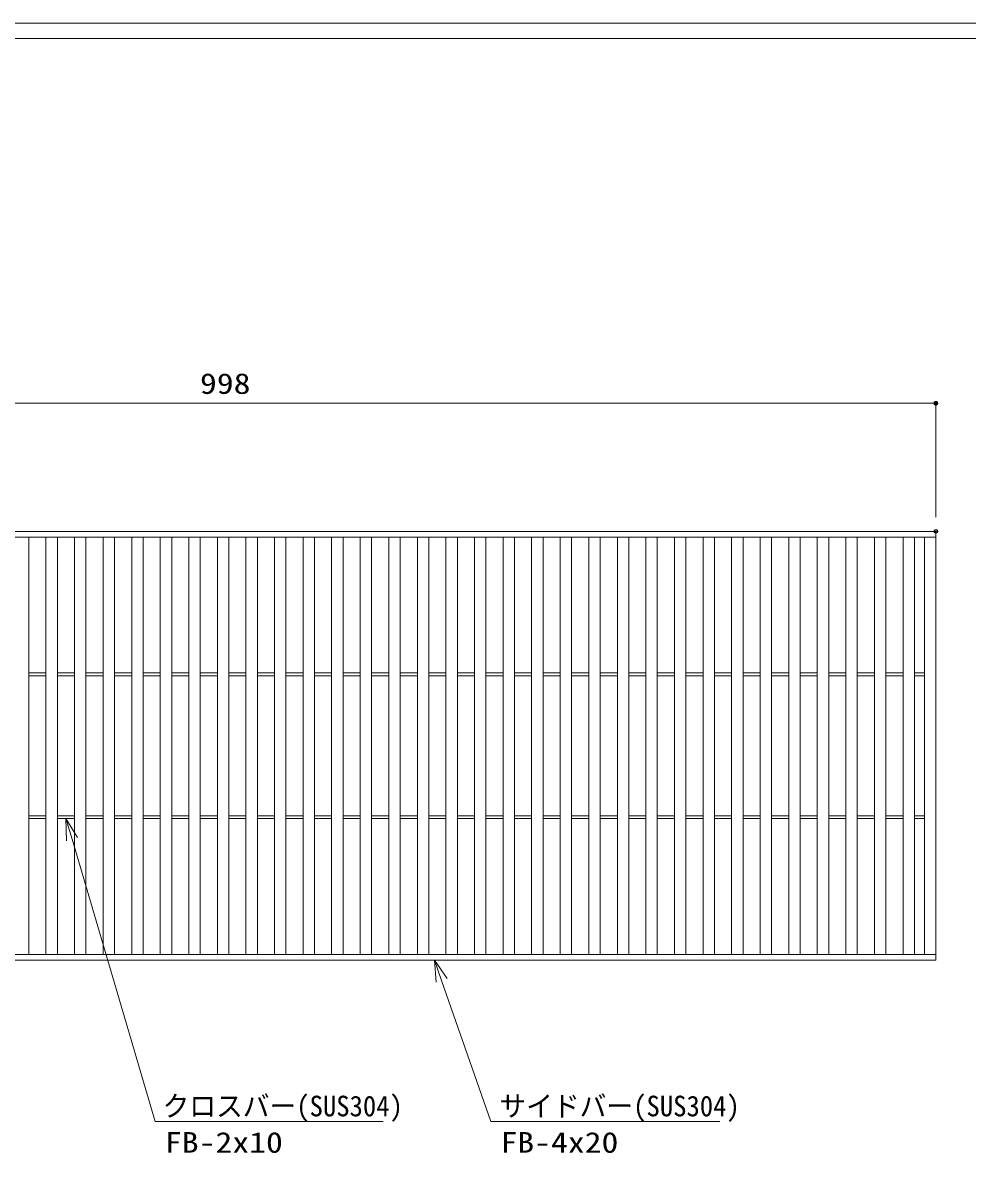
# Model space of a CAD drawing. Units: millimetres on the paper. Extents: x -216 to 216, y -153 to 153.
# Drawn here: x -64.7 to 67.6, y -9.4 to 152.6 of the extents above; entities that cross this region are included whole.
import ezdxf
from ezdxf.enums import TextEntityAlignment as Align

# ---------------------------------------------------------------- set-up
doc = ezdxf.new("R2010")
doc.units = ezdxf.units.MM
doc.header["$PDMODE"] = 32
doc.header["$PDSIZE"] = 0.5
for name, color, linetype, lineweight in [('0-0_A1FRAME', 1, 'Continuous', 9), ('0-2_寸法', 4, 'Continuous', 9), ('0-3_0', 7, 'Continuous', 9), ('0-5_蓋', 3, 'Continuous', 9)]:
    doc.layers.add(name, color=color, linetype=linetype, lineweight=lineweight)
doc.layers.add('0-4_Defpoints', color=7, linetype='Continuous')
doc.styles.add('ＭＳ ゴシック', font='')
doc.styles.get('ＭＳ ゴシック').set_extended_font_data('MS Gothic')

# ---------------------------------------------------------------- blocks, each defined once
blk = doc.blocks.new('_Dot')
at = {"layer": '0-3_0'}
for p, q in [((-0.5, 0), (-1, 0)), ((0.489, 0.1), (-0.489, 0.1)), ((0.399, 0.3), (-0.399, 0.3)), ((0.458, -0.199), (-0.458, -0.199)), ((0.3, -0.399), (-0.3, -0.399))]:
    blk.add_line(p, q, dxfattribs=at)
for points in [[(0.5, 0), (0.496, 0.063), (0.484, 0.124), (0.465, 0.184), (0.438, 0.241), (0.405, 0.294), (0.364, 0.342), (0.319, 0.385), (0.268, 0.422), (0.213, 0.452), (0.155, 0.476), (0.094, 0.491), (0.031, 0.499), (-0.031, 0.499), (-0.094, 0.491), (-0.155, 0.476), (-0.213, 0.452), (-0.268, 0.422), (-0.319, 0.385), (-0.364, 0.342), (-0.405, 0.294), (-0.438, 0.241), (-0.465, 0.184), (-0.484, 0.124), (-0.496, 0.063), (-0.5, 0), (0, 0)], [(-0.5, 0), (-0.496, -0.063), (-0.484, -0.124), (-0.465, -0.184), (-0.438, -0.241), (-0.405, -0.294), (-0.364, -0.342), (-0.319, -0.385), (-0.268, -0.422), (-0.213, -0.452), (-0.155, -0.476), (-0.094, -0.491), (-0.031, -0.499), (0.031, -0.499), (0.094, -0.491), (0.155, -0.476), (0.213, -0.452), (0.268, -0.422), (0.319, -0.385), (0.364, -0.342), (0.405, -0.294), (0.438, -0.241), (0.465, -0.184), (0.484, -0.124), (0.496, -0.063), (0.5, 0), (0, 0)]]:
    blk.add_lwpolyline(points, close=True, dxfattribs=at)
blk = doc.blocks.new('MLeader4')
at = {"layer": '0-2_寸法'}
for p, q in [((-58.652, 41.316), (-57.803, 38.439)), ((-45.796, -1.058), (-14.25, -1.058))]:
    blk.add_line(p, q, dxfattribs=at)
for points in [[(-58.574, 38.211), (-58.652, 41.316), (-57.032, 38.666)], [(-57.803, 38.439), (-46.156, -1.058), (-45.796, -1.058)]]:
    blk.add_lwpolyline(points, dxfattribs=at)
at = {"layer": '0-2_寸法', "style": 'ＭＳ ゴシック'}
for s, width, p in [('クロスバー(SUS304)', 0.95, (-45.13, -1.213)), ('FB-2x10', 1.2, (-44.796, -6.304))]:
    blk.add_text(s, height=2.889, dxfattribs=dict(at, width=width)).set_placement(p, align=Align.BOTTOM_LEFT)
blk = doc.blocks.new('MLeader5')
at = {"layer": '0-2_寸法'}
for p, q in [((-7.043, 21.516), (-6.056, 18.683)), ((1.184, -1.058), (32.922, -1.058))]:
    blk.add_line(p, q, dxfattribs=at)
for points in [[(-6.815, 18.419), (-7.043, 21.516), (-5.297, 18.948)], [(-6.056, 18.683), (0.824, -1.058), (1.184, -1.058)]]:
    blk.add_lwpolyline(points, dxfattribs=at)
at = {"layer": '0-2_寸法', "style": 'ＭＳ ゴシック'}
for s, width, p in [('サイドバー(SUS304)', 0.95, (2.042, -1.213)), ('FB-4x20', 1.2, (2.184, -6.304))]:
    blk.add_text(s, height=2.889, dxfattribs=dict(at, width=width)).set_placement(p, align=Align.BOTTOM_LEFT)

msp = doc.modelspace()

# ---------------------------------------------------------------- linework, layer by layer
at = {"layer": '0-0_A1FRAME'}
msp.add_lwpolyline([(-215.332, 152.642), (-215.332, -152.65), (215.329, -152.65), (215.329, 152.642)], close=True, dxfattribs=at)
msp.add_lwpolyline([(199.523, -150.495), (199.523, 150.487), (-209.584, 150.487)], dxfattribs=at)
at = {"layer": '0-2_寸法'}
for p, q in [((-135.952, 99.449), (62.648, 99.449)), ((63.148, 83.516), (63.148, 99.449))]:
    msp.add_line(p, q, dxfattribs=at)
at = {"layer": '0-4_Defpoints'}
for p in [(63.148, 99.449), (63.148, 81.516)]:
    msp.add_point(p, dxfattribs=at)
at = {"layer": '0-5_蓋'}
for p, q in [((-136.452, 81.516), (63.148, 81.516)), ((63.148, 21.516), (63.148, 81.516)), ((-136.452, 80.716), (63.148, 80.716)), ((-63.852, 22.316), (-63.852, 80.716)), ((-61.452, 22.316), (-61.452, 80.716)), ((-59.852, 22.316), (-59.852, 80.716)), ((-57.452, 22.316), (-57.452, 80.716)), ((-55.852, 22.316), (-55.852, 80.716)), ((-53.452, 22.316), (-53.452, 80.716)), ((-51.852, 22.316), (-51.852, 80.716)), ((-49.452, 22.316), (-49.452, 80.716)), ((-47.852, 22.316), (-47.852, 80.716)), ((-45.452, 22.316), (-45.452, 80.716)), ((-43.852, 22.316), (-43.852, 80.716)), ((-41.452, 22.316), (-41.452, 80.716)), ((-39.852, 22.316), (-39.852, 80.716)), ((-37.452, 22.316), (-37.452, 80.716)), ((-35.852, 22.316), (-35.852, 80.716)), ((-33.452, 22.316), (-33.452, 80.716)), ((-31.852, 22.316), (-31.852, 80.716)), ((-29.452, 22.316), (-29.452, 80.716)), ((-27.852, 22.316), (-27.852, 80.716)), ((-25.452, 22.316), (-25.452, 80.716)), ((-23.852, 22.316), (-23.852, 80.716)), ((-21.452, 22.316), (-21.452, 80.716)), ((-19.852, 22.316), (-19.852, 80.716)), ((-17.452, 22.316), (-17.452, 80.716)), ((-15.852, 22.316), (-15.852, 80.716)), ((-13.452, 22.316), (-13.452, 80.716)), ((-11.852, 22.316), (-11.852, 80.716)), ((-9.452, 22.316), (-9.452, 80.716)), ((-7.852, 22.316), (-7.852, 80.716)), ((-5.452, 22.316), (-5.452, 80.716)), ((-3.852, 22.316), (-3.852, 80.716)), ((-1.452, 22.316), (-1.452, 80.716)), ((0.148, 22.316), (0.148, 80.716)), ((2.548, 22.316), (2.548, 80.716)), ((4.148, 22.316), (4.148, 80.716)), ((6.548, 22.316), (6.548, 80.716)), ((8.148, 22.316), (8.148, 80.716)), ((10.548, 22.316), (10.548, 80.716)), ((12.148, 22.316), (12.148, 80.716)), ((14.548, 22.316), (14.548, 80.716)), ((16.148, 22.316), (16.148, 80.716)), ((18.548, 22.316), (18.548, 80.716)), ((20.148, 22.316), (20.148, 80.716)), ((22.548, 22.316), (22.548, 80.716)), ((24.148, 22.316), (24.148, 80.716)), ((26.548, 22.316), (26.548, 80.716)), ((28.148, 22.316), (28.148, 80.716)), ((30.548, 22.316), (30.548, 80.716)), ((32.148, 22.316), (32.148, 80.716)), ((34.548, 22.316), (34.548, 80.716)), ((36.148, 22.316), (36.148, 80.716)), ((38.548, 22.316), (38.548, 80.716)), ((40.148, 22.316), (40.148, 80.716)), ((42.548, 22.316), (42.548, 80.716)), ((44.148, 22.316), (44.148, 80.716)), ((46.548, 22.316), (46.548, 80.716)), ((48.148, 22.316), (48.148, 80.716)), ((50.548, 22.316), (50.548, 80.716)), ((52.148, 22.316), (52.148, 80.716)), ((54.548, 22.316), (54.548, 80.716)), ((56.148, 22.316), (56.148, 80.716)), ((58.548, 22.316), (58.548, 80.716)), ((60.148, 22.316), (60.148, 80.716)), ((61.548, 22.316), (61.548, 80.716)), ((-63.852, 61.716), (-61.452, 61.716)), ((-59.852, 61.716), (-57.452, 61.716)), ((-55.852, 61.716), (-53.452, 61.716)), ((-51.852, 61.716), (-49.452, 61.716)), ((-47.852, 61.716), (-45.452, 61.716)), ((-43.852, 61.716), (-41.452, 61.716)), ((-39.852, 61.716), (-37.452, 61.716)), ((-35.852, 61.716), (-33.452, 61.716)), ((-31.852, 61.716), (-29.452, 61.716)), ((-27.852, 61.716), (-25.452, 61.716)), ((-23.852, 61.716), (-21.452, 61.716)), ((-19.852, 61.716), (-17.452, 61.716)), ((-15.852, 61.716), (-13.452, 61.716)), ((-11.852, 61.716), (-9.452, 61.716)), ((-7.852, 61.716), (-5.452, 61.716)), ((-3.852, 61.716), (-1.452, 61.716)), ((0.148, 61.716), (2.548, 61.716)), ((4.148, 61.716), (6.548, 61.716)), ((8.148, 61.716), (10.548, 61.716)), ((12.148, 61.716), (14.548, 61.716)), ((16.148, 61.716), (18.548, 61.716)), ((20.148, 61.716), (22.548, 61.716)), ((24.148, 61.716), (26.548, 61.716)), ((28.148, 61.716), (30.548, 61.716)), ((32.148, 61.716), (34.548, 61.716)), ((36.148, 61.716), (38.548, 61.716)), ((40.148, 61.716), (42.548, 61.716)), ((44.148, 61.716), (46.548, 61.716)), ((48.148, 61.716), (50.548, 61.716)), ((52.148, 61.716), (54.548, 61.716)), ((56.148, 61.716), (58.548, 61.716)), ((61.548, 61.716), (60.148, 61.716)), ((-63.852, 61.316), (-61.452, 61.316)), ((-59.852, 61.316), (-57.452, 61.316)), ((-55.852, 61.316), (-53.452, 61.316)), ((-51.852, 61.316), (-49.452, 61.316)), ((-47.852, 61.316), (-45.452, 61.316)), ((-43.852, 61.316), (-41.452, 61.316)), ((-39.852, 61.316), (-37.452, 61.316)), ((-35.852, 61.316), (-33.452, 61.316)), ((-31.852, 61.316), (-29.452, 61.316)), ((-27.852, 61.316), (-25.452, 61.316)), ((-23.852, 61.316), (-21.452, 61.316)), ((-19.852, 61.316), (-17.452, 61.316)), ((-15.852, 61.316), (-13.452, 61.316)), ((-11.852, 61.316), (-9.452, 61.316)), ((-7.852, 61.316), (-5.452, 61.316)), ((-3.852, 61.316), (-1.452, 61.316)), ((0.148, 61.316), (2.548, 61.316)), ((4.148, 61.316), (6.548, 61.316)), ((8.148, 61.316), (10.548, 61.316)), ((12.148, 61.316), (14.548, 61.316)), ((16.148, 61.316), (18.548, 61.316)), ((20.148, 61.316), (22.548, 61.316)), ((24.148, 61.316), (26.548, 61.316)), ((28.148, 61.316), (30.548, 61.316)), ((32.148, 61.316), (34.548, 61.316)), ((36.148, 61.316), (38.548, 61.316)), ((40.148, 61.316), (42.548, 61.316)), ((44.148, 61.316), (46.548, 61.316)), ((48.148, 61.316), (50.548, 61.316)), ((52.148, 61.316), (54.548, 61.316)), ((56.148, 61.316), (58.548, 61.316)), ((61.548, 61.316), (60.148, 61.316)), ((-63.852, 41.716), (-61.452, 41.716)), ((-63.852, 41.316), (-61.452, 41.316)), ((-59.852, 41.716), (-57.452, 41.716)), ((-59.852, 41.316), (-57.452, 41.316)), ((-55.852, 41.716), (-53.452, 41.716)), ((-55.852, 41.316), (-53.452, 41.316)), ((-51.852, 41.716), (-49.452, 41.716)), ((-51.852, 41.316), (-49.452, 41.316)), ((-47.852, 41.716), (-45.452, 41.716)), ((-47.852, 41.316), (-45.452, 41.316)), ((-43.852, 41.716), (-41.452, 41.716)), ((-43.852, 41.316), (-41.452, 41.316)), ((-39.852, 41.716), (-37.452, 41.716)), ((-39.852, 41.316), (-37.452, 41.316)), ((-35.852, 41.716), (-33.452, 41.716)), ((-35.852, 41.316), (-33.452, 41.316)), ((-31.852, 41.716), (-29.452, 41.716)), ((-31.852, 41.316), (-29.452, 41.316)), ((-27.852, 41.716), (-25.452, 41.716)), ((-27.852, 41.316), (-25.452, 41.316)), ((-23.852, 41.716), (-21.452, 41.716)), ((-23.852, 41.316), (-21.452, 41.316)), ((-19.852, 41.716), (-17.452, 41.716)), ((-19.852, 41.316), (-17.452, 41.316)), ((-15.852, 41.716), (-13.452, 41.716)), ((-15.852, 41.316), (-13.452, 41.316)), ((-11.852, 41.716), (-9.452, 41.716)), ((-11.852, 41.316), (-9.452, 41.316)), ((-7.852, 41.716), (-5.452, 41.716)), ((-7.852, 41.316), (-5.452, 41.316)), ((-3.852, 41.716), (-1.452, 41.716)), ((-3.852, 41.316), (-1.452, 41.316)), ((0.148, 41.716), (2.548, 41.716)), ((0.148, 41.316), (2.548, 41.316)), ((4.148, 41.716), (6.548, 41.716)), ((4.148, 41.316), (6.548, 41.316)), ((8.148, 41.716), (10.548, 41.716)), ((8.148, 41.316), (10.548, 41.316)), ((12.148, 41.716), (14.548, 41.716)), ((12.148, 41.316), (14.548, 41.316)), ((16.148, 41.716), (18.548, 41.716)), ((16.148, 41.316), (18.548, 41.316)), ((20.148, 41.716), (22.548, 41.716)), ((20.148, 41.316), (22.548, 41.316)), ((24.148, 41.716), (26.548, 41.716)), ((24.148, 41.316), (26.548, 41.316)), ((28.148, 41.716), (30.548, 41.716)), ((28.148, 41.316), (30.548, 41.316)), ((32.148, 41.716), (34.548, 41.716)), ((32.148, 41.316), (34.548, 41.316)), ((36.148, 41.716), (38.548, 41.716)), ((36.148, 41.316), (38.548, 41.316)), ((40.148, 41.716), (42.548, 41.716)), ((40.148, 41.316), (42.548, 41.316)), ((44.148, 41.716), (46.548, 41.716)), ((44.148, 41.316), (46.548, 41.316)), ((48.148, 41.716), (50.548, 41.716)), ((48.148, 41.316), (50.548, 41.316)), ((52.148, 41.716), (54.548, 41.716)), ((52.148, 41.316), (54.548, 41.316)), ((56.148, 41.716), (58.548, 41.716)), ((56.148, 41.316), (58.548, 41.316)), ((61.548, 41.716), (60.148, 41.716)), ((61.548, 41.316), (60.148, 41.316)), ((-136.452, 22.316), (63.148, 22.316)), ((-136.452, 21.516), (63.148, 21.516))]:
    msp.add_line(p, q, dxfattribs=at)

# ---------------------------------------------------------------- block references
at = {"layer": '0-2_寸法', "xscale": 0.5, "yscale": 0.5}
msp.add_blockref('_Dot', (63.148, 99.449), dxfattribs=at)
at = {"layer": '0-2_寸法'}
for name in ['MLeader4', 'MLeader5']:
    msp.add_blockref(name, (0, 0), dxfattribs=at)

# ---------------------------------------------------------------- texts
at = {"layer": '0-2_寸法', "style": 'ＭＳ ゴシック', "width": 1.2}
msp.add_text('998', height=2.889, dxfattribs=at).set_placement((-39.892, 99.894), align=Align.BOTTOM_LEFT)

doc.saveas('drawing.dxf')
